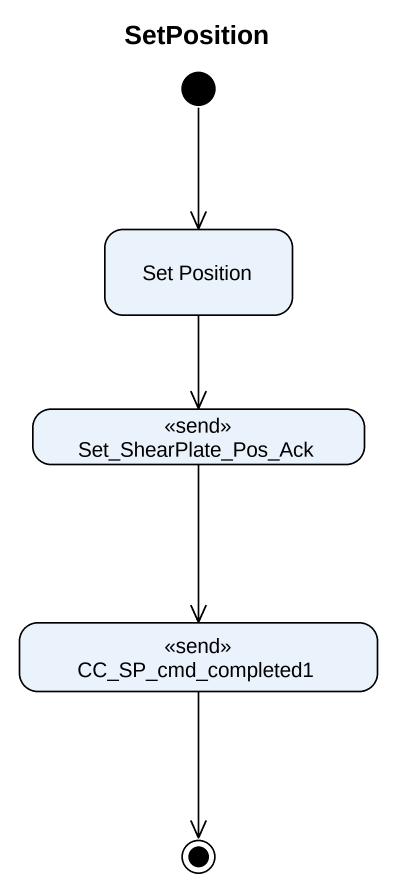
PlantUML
@startuml
title SetPosition
hide empty description
state "Set Position" as Set_Position
state Set_ShearPlate_Pos_Ack <<send>>
state CC_SP_cmd_completed1 <<send>>
[*] --> Set_Position
Set_Position --> Set_ShearPlate_Pos_Ack
Set_ShearPlate_Pos_Ack --> CC_SP_cmd_completed1
CC_SP_cmd_completed1 --> [*]
@enduml
